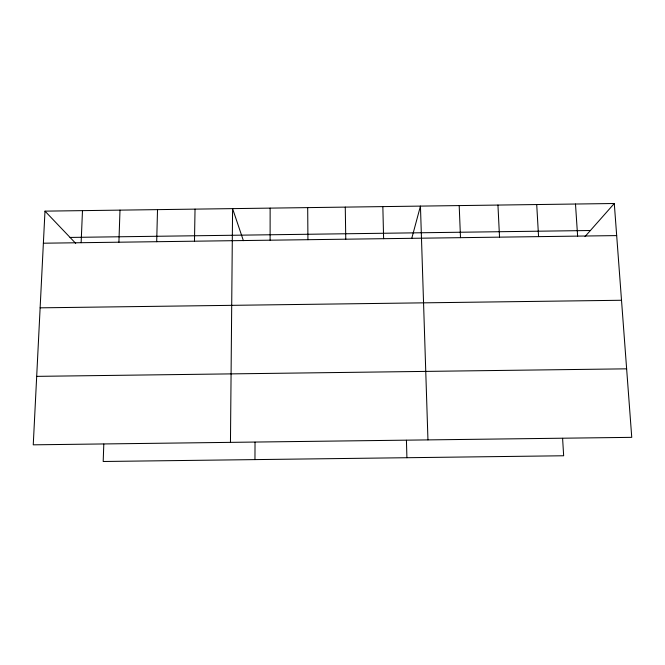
<?xml version="1.0" encoding="UTF-8"?>
<svg xmlns="http://www.w3.org/2000/svg" width="665" height="665" viewBox="0 0 665 665"><rect width="100%" height="100%" fill="white"/><g stroke="black" fill="none" stroke-linecap="round" stroke-linejoin="round"><path stroke-width="1" d="M270.106 240.198L270.131 208.12M254.961 459.606L255.028 442.167M230.456 442.358L232.584 208.619L243.398 240.672M194.479 241.196L195.036 209.126M156.691 241.703L157.514 209.625M118.91 242.201L119.991 210.132M103.806 444.054L103.191 461.493L563.654 455.766L562.598 438.318M81.138 242.7L82.485 210.63M44.987 211.138L33.25 444.827L631.75 437.346L614.285 203.507L44.987 211.138L75.71 243.357M411.743 238.436L420.446 206.1L427.952 439.889M585 236.599L614.285 203.507M70.058 237.43L590.387 230.506M43.375 243.207L616.679 235.593M40.133 307.837L621.509 300.264M36.691 376.365L626.63 368.834M575.491 204.022L577.619 236.108M536.713 204.546L538.567 236.632M497.944 205.061L499.523 237.147M459.191 205.585L460.496 237.663M406.431 440.272L406.913 457.72M382.849 206.607L383.614 238.685M345.268 207.114L345.767 239.192M307.696 207.613L307.928 239.691"/></g></svg>
